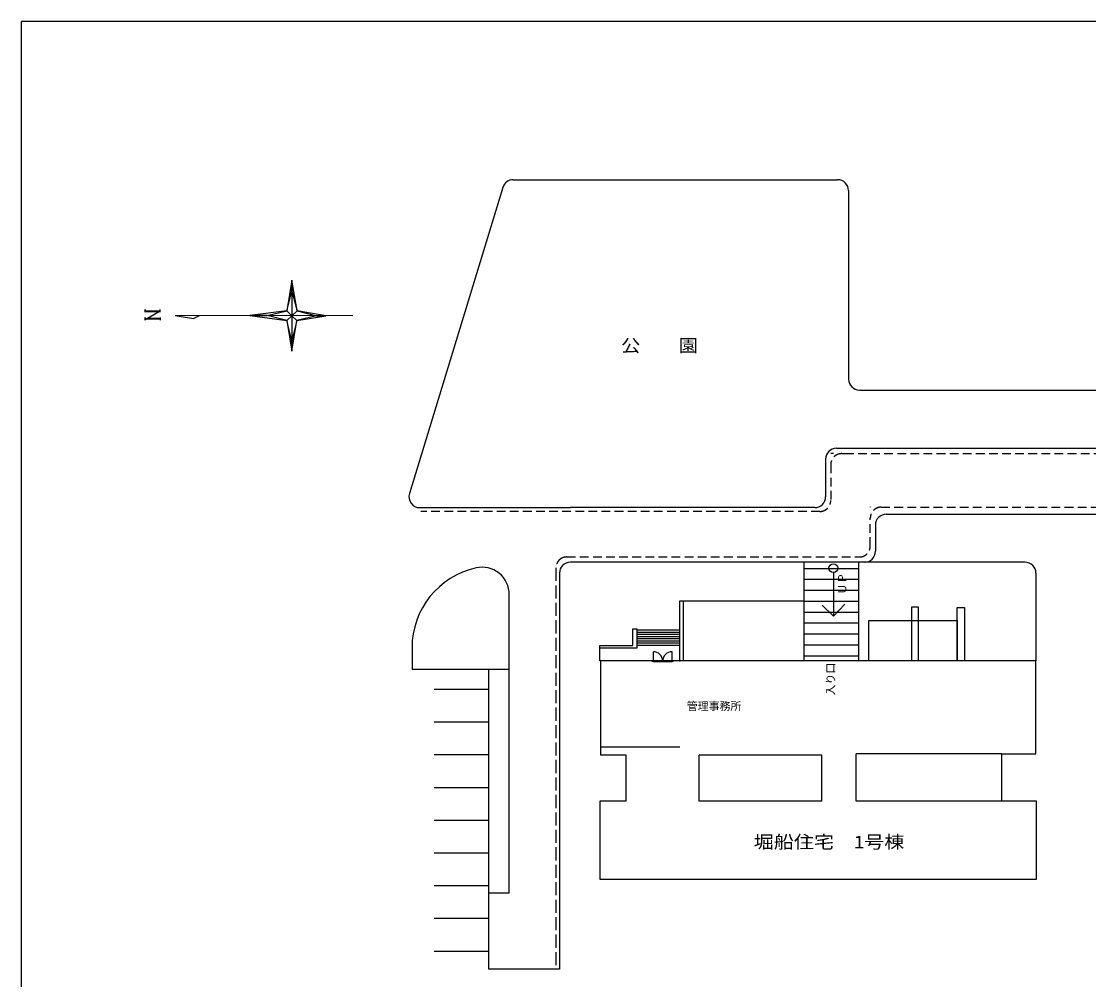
# Model space of a CAD drawing. Units: millimetres, scale not verified. Extents: x -122103 to 97281, y -76501 to 76841.
# Drawn here: x -122103 to -24326, y -10961 to 76841 of the extents above; entities that cross this region are included whole.
import ezdxf
from ezdxf.enums import TextEntityAlignment as Align

# ---------------------------------------------------------------- set-up
doc = ezdxf.new("R2010")
doc.units = ezdxf.units.MM
doc.header["$LTSCALE"] = 400
doc.linetypes.add('DASHED2', pattern=[3, 2, -1])
doc.linetypes.add('DASHED3', pattern=[4, 3, -1])
for name, color, linetype in [('0-2_DOURO', 2, 'Continuous'), ('0-F', 7, 'Continuous'), ('F-0', 2, 'Continuous')]:
    doc.layers.add(name, color=color, linetype=linetype)
doc.styles.add('ＭＳ ゴシック', font='')
doc.styles.get('ＭＳ ゴシック').set_extended_font_data('MS Gothic')

msp = doc.modelspace()

# ---------------------------------------------------------------- linework, layer by layer
at = {"layer": '0-2_DOURO'}
for p, q in [((-97320.3, 52340.6), (-97324.5, 47459.7)), ((-110747.1, 50184.8), (-110746.9, 50434.8)), ((-110722.1, 50184.8), (-110721.9, 50434.8)), ((-110697.7, 49559.7), (-109397, 50308.6)), ((-110697.1, 50284.7), (-109447.1, 50283.7)), ((-110697.1, 50284.7), (-109497.1, 50283.7)), ((-110697.1, 50284.7), (-109447.1, 50283.7)), ((-110697.1, 50259.7), (-109497.1, 50258.7)), ((-110697, 50309.7), (-109397, 50308.6)), ((-109397.1, 50183.6), (-109396.9, 50433.6)), ((-109397.1, 50183.6), (-109396.9, 50433.6)), ((-91747.4, 49868.6), (-107997.4, 49882.4)), ((-97772.8, 49423.8), (-97322.4, 49873.4)), ((-97772, 50323.8), (-97322.4, 49873.4)), ((-96847, 50323), (-97322.4, 49873.4)), ((-96872.8, 49423), (-97322.4, 49873.4)), ((-110747.8, 49459.8), (-110747.5, 49709.8)), ((-110722.8, 49459.7), (-110722.5, 49709.7)), ((-109397.7, 49558.6), (-110697.7, 49559.7)), ((-109397.7, 49558.6), (-110647.7, 49559.7)), ((-109397.7, 49583.6), (-110647.6, 49584.7)), ((-109397.7, 49583.6), (-110647.6, 49584.7)), ((-109397.6, 49608.6), (-110597.6, 49609.6)), ((-109397.5, 49708.6), (-109397.8, 49458.6)), ((-109397.5, 49708.6), (-109397.8, 49458.6))]:
    msp.add_line(p, q, dxfattribs=at)
for points in [[(-97772, 50323.8), (-97320.5, 52123.4), (-97319.6, 53123.4)], [(-96847, 50323), (-97319.6, 53123.4), (-97320.5, 52123.4)], [(-101172.4, 49876.6), (-99597.4, 49875.3), (-97772, 50323.8)], [(-101172.4, 49876.6), (-97772.8, 49423.8), (-99597.4, 49875.3)], [(-96872.8, 49423), (-94197.4, 49870.7), (-95072.4, 49871.5)], [(-96847, 50323), (-95072.4, 49871.5), (-94197.4, 49870.7)], [(-97772.8, 49423.8), (-97325.2, 46623.4), (-97324.3, 47598.4)], [(-96872.8, 49423), (-97324.3, 47598.4), (-97325.2, 46623.4)]]:
    msp.add_lwpolyline(points, close=True, dxfattribs=at)
msp.add_lwpolyline([(-107997.4, 49882.4), (-106322.6, 49606), (-105772.4, 49880.5)], dxfattribs=at)
at = {"layer": '0-F'}
for p, q in [((-77997.1, 61624.3), (-86555.1, 33578.3)), ((-77040.6, 62332.5), (-47324.5, 62332.5)), ((-46324.5, 61332.5), (-46324.5, 44055.7)), ((-45324.5, 43055.7), (-16025.1, 43055.7)), ((-47424, 37731.8), (-15967.9, 37731.8)), ((-48424, 36731.8), (-48424, 33286.5)), ((-85598.7, 32286.5), (-71806.6, 32286.5)), ((-49424, 32286.5), (-71806.6, 32286.5)), ((-42861.5, 31686.8), (-16437.3, 31686.8)), ((-43861.5, 30686.8), (-43861.5, 28286.5)), ((-44861.5, 27286.5), (-71806.6, 27286.5)), ((-50387.7, 27262), (-50387.7, 27286.4)), ((-50387.7, 18220.4), (-50387.7, 27262)), ((-50353.1, 26721.1), (-45391.3, 26721.1)), ((-45387.7, 27262), (-45387.7, 27287.5)), ((-45387.7, 18220.4), (-45387.7, 27262)), ((-30160.1, 27286.5), (-44861.5, 27286.5)), ((-72806.6, 26286.5), (-72806.6, -7617.9)), ((-50353.1, 25721.1), (-45391.3, 25721.1)), ((-29160.1, 26286.5), (-29160.1, 18236.2)), ((-50353.1, 24721.1), (-45391.3, 24721.1)), ((-77403.7, -3020.7), (-77403.7, 24325.7)), ((-61790, 21291.2), (-61790, 23740.2)), ((-61790, 23740.2), (-50377.6, 23740.2)), ((-61457.3, 18252.7), (-61457.3, 23732)), ((-50353.1, 23721.1), (-45391.3, 23721.1)), ((-50353.1, 22721.1), (-45391.3, 22721.1)), ((-47716.4, 22331.3), (-48737.6, 23352.6)), ((-50353.1, 21721.1), (-45391.3, 21721.1)), ((-65645.6, 21087.1), (-61801.5, 21087.1)), ((-65645.6, 20887.1), (-61801.5, 20887.1)), ((-65645.6, 20687.1), (-61801.5, 20687.1)), ((-61790, 18179.1), (-61790, 21291.2)), ((-50353.1, 20721.1), (-45391.3, 20721.1)), ((-65645.6, 20487.1), (-61801.5, 20487.1)), ((-65645.6, 20287.1), (-61801.5, 20287.1)), ((-65645.6, 20087.1), (-61801.5, 20087.1)), ((-65645.6, 19887.1), (-61801.5, 19887.1)), ((-65645.6, 19687.1), (-61801.5, 19687.1)), ((-50353.1, 19721.1), (-45391.3, 19721.1)), ((-86313.6, 19445.9), (-86313.6, 17497.7)), ((-50353.1, 18721.1), (-45391.3, 18721.1)), ((-69030.5, 9619.8), (-69030.5, 18208.4)), ((-63346.6, 18326.6), (-63346.6, 18126.6)), ((-86313.6, 17497.7), (-77524.7, 17497.7)), ((-79276.6, -3020.7), (-79276.6, 17490.9)), ((-77524.7, 17497.7), (-77410, 17497.7)), ((-84276.6, 15659.2), (-79231.8, 15659.2)), ((-84276.6, 12659.2), (-79231.8, 12659.2)), ((-69030.5, 10370.8), (-61790, 10370.8)), ((-84276.6, 9659.2), (-79231.8, 9659.2)), ((-66709.3, 9619.8), (-69030.5, 9619.8)), ((-66709.3, 5388.1), (-66709.3, 9619.8)), ((-48766.5, 9619.8), (-59992.6, 9619.8)), ((-48766.5, 5388.1), (-48766.5, 9619.8)), ((-45613.1, 5388.1), (-45613.1, 9740)), ((-32283.2, 9740), (-45613.1, 9740)), ((-32283.2, 5388.1), (-32283.2, 9740)), ((-32283.2, 9740), (-29160.1, 9740)), ((-84276.6, 6659.2), (-79231.8, 6659.2)), ((-69115.3, 5388.1), (-69115.3, -1763.8)), ((-66709.3, 5388.1), (-69115.3, 5388.1)), ((-32283.2, 5388.1), (-45613.1, 5388.1)), ((-84276.6, 3659.2), (-79231.8, 3659.2)), ((-84276.6, 659.2), (-79231.8, 659.2)), ((-69115.3, -1763.8), (-29115.3, -1763.8)), ((-84276.6, -2340.8), (-79231.8, -2340.8)), ((-84276.6, -5340.8), (-79231.8, -5340.8)), ((-72806.6, -7617.9), (-72806.6, -10001.6)), ((-84276.6, -8340.8), (-79231.8, -8340.8))]:
    msp.add_line(p, q, dxfattribs=at)
at = {"layer": '0-F', "linetype": 'DASHED2'}
for p, q in [((-47696.2, 37231.9), (-47952, 37231.9)), ((-46952, 37231.9), (-46652.6, 37231.9)), ((-46652.6, 37231.9), (-15978.1, 37231.9)), ((-47952, 36231.9), (-47952, 32935.9)), ((-44329.1, 32349.7), (-44329.1, 32329.1)), ((-43329.1, 32329.1), (-16197, 32329.1)), ((-48952, 31935.9), (-85501.4, 31935.9)), ((-44329.1, 28765.5), (-44329.1, 31329.1)), ((-72133.1, 27765.5), (-45329.1, 27765.5))]:
    msp.add_line(p, q, dxfattribs=at)
at = {"layer": '0-F', "linetype": 'DASHED3'}
msp.add_line((-73133.1, 26765.5), (-73133.1, -9878.5), dxfattribs=at)
at = {"layer": '0-F', "color": 4}
for p, q in [((-64205.6, 18226.6), (-64205.6, 19085.6)), ((-62487.6, 18226.6), (-62487.6, 19085.6)), ((-64205.6, 18276.6), (-62487.6, 18276.6)), ((-64205.6, 18176.6), (-62487.6, 18176.6))]:
    msp.add_line(p, q, dxfattribs=at)
at = {"layer": '0-F', "color": 2}
msp.add_line((-64205.6, 18226.6), (-62487.6, 18226.6), dxfattribs=at)
at = {"layer": '0-F'}
for points in [[(-47716.4, 26335.1), (-47716.4, 22331.3), (-46649.9, 23443)], [(-40533, 18236.1), (-40533, 23188.7), (-39957.2, 23188.7), (-39957.2, 18274.5)], [(-40518.8, 21944.8), (-36386.6, 21944.8), (-36386.6, 18274.5), (-36386.6, 23150.3), (-35695.6, 23150.3), (-35695.6, 18274.5)], [(-44458.9, 18276.4), (-44458.9, 21944.8), (-40518.8, 21944.8)], [(-69115.3, 18236.2), (-69115.3, 19669), (-66092.7, 19669), (-66092.7, 21170.1)], [(-66092.7, 21170.1), (-65716.7, 21170.1), (-65716.7, 19422.5), (-69090.8, 19422.5)], [(-29160.1, 9740), (-29160.1, 18236.2), (-69115.3, 18236.2)], [(-48766.5, 5388.1), (-59992.6, 5388.1), (-59992.6, 9619.8)], [(-29115.3, -1763.8), (-29115.3, 5388.1), (-32283.2, 5388.1)], [(-79276.6, -10001.6), (-79276.6, -3020.7), (-77403.7, -3020.7)], [(-72806.6, -10001.6), (-79055.7, -10001.6), (-79276.6, -10001.6)]]:
    msp.add_lwpolyline(points, dxfattribs=at)
for points in [[(-64305.6, 18176.6), (-64305.6, 18276.6), (-64205.6, 18276.6), (-64205.6, 18176.6)], [(-62487.6, 18176.6), (-62487.6, 18276.6), (-62387.6, 18276.6), (-62387.6, 18176.6)]]:
    msp.add_lwpolyline(points, close=True, dxfattribs=at)
msp.add_circle((-47718, 26738.4), 400, dxfattribs=at)
for centre, radius, start, end in [((-77040.6, 61332.5), 1000, 90, 163.03085), ((-47324.5, 61332.5), 1000, 0, 90), ((-45324.5, 44055.7), 1000, 180, 270), ((-47424, 36731.8), 1000, 90, 180), ((-85598.7, 33286.5), 1000, 163.03085, 270), ((-49424, 33286.5), 1000, 270, 0), ((-42861.5, 30686.8), 1000, 90, 180), ((-44861.5, 28286.5), 1000, 270, 0), ((-78813.6, 19445.9), 7500, 102.59238, 180), ((-79903.7, 24325.7), 2500, 0, 102.59238), ((-71806.6, 26286.5), 1000, 90, 180), ((-30160.1, 26286.5), 1000, 0, 90)]:
    msp.add_arc(centre, radius, start, end, dxfattribs=at)
at = {"layer": '0-F', "linetype": 'DASHED2'}
for centre, start, end in [((-46952, 36231.9), 90, 180), ((-48952, 32935.9), 270, 0), ((-43329.1, 31329.1), 90, 180), ((-45329.1, 28765.5), 270, 0)]:
    msp.add_arc(centre, 1000, start, end, dxfattribs=at)
at = {"layer": '0-F', "linetype": 'DASHED3'}
msp.add_arc((-72133.1, 26765.5), 1000, 90, 180, dxfattribs=at)
at = {"layer": '0-F', "color": 4}
for centre, start, end in [((-64205.6, 18226.6), 0, 90), ((-62487.6, 18226.6), 89.99997, 180)]:
    msp.add_arc(centre, 859, start, end, dxfattribs=at)
at = {"layer": 'F-0'}
for p in [(-122103.3, -76501.4), (97280.7, 76840.8)]:
    msp.add_line(p, (-122103.3, 76840.8), dxfattribs=at)

# ---------------------------------------------------------------- texts
at = {"layer": '0-F', "style": 'ＭＳ ゴシック'}
for s, width, p in [('公\u3000\u3000園', 1.1, (-67158.4, 46193.3)), ('堀船住宅\u30001号棟', 1.15, (-55011.3, 719))]:
    msp.add_text(s, height=1173, dxfattribs=dict(at, width=width)).set_placement(p, align=Align.BOTTOM_LEFT)
at = {"layer": '0-F', "color": 4, "style": 'ＭＳ ゴシック'}
for s, p in [('ＵＰ', (-46312.7, 24318.9)), ('入り口', (-47374.4, 15078.4))]:
    msp.add_text(s, height=733.1, rotation=90, dxfattribs=at).set_placement(p, align=Align.BOTTOM_LEFT)
msp.add_text('管理事務所', height=733.1, dxfattribs=at).set_placement((-61138.3, 13510.8), align=Align.BOTTOM_LEFT)

doc.saveas('drawing.dxf')
